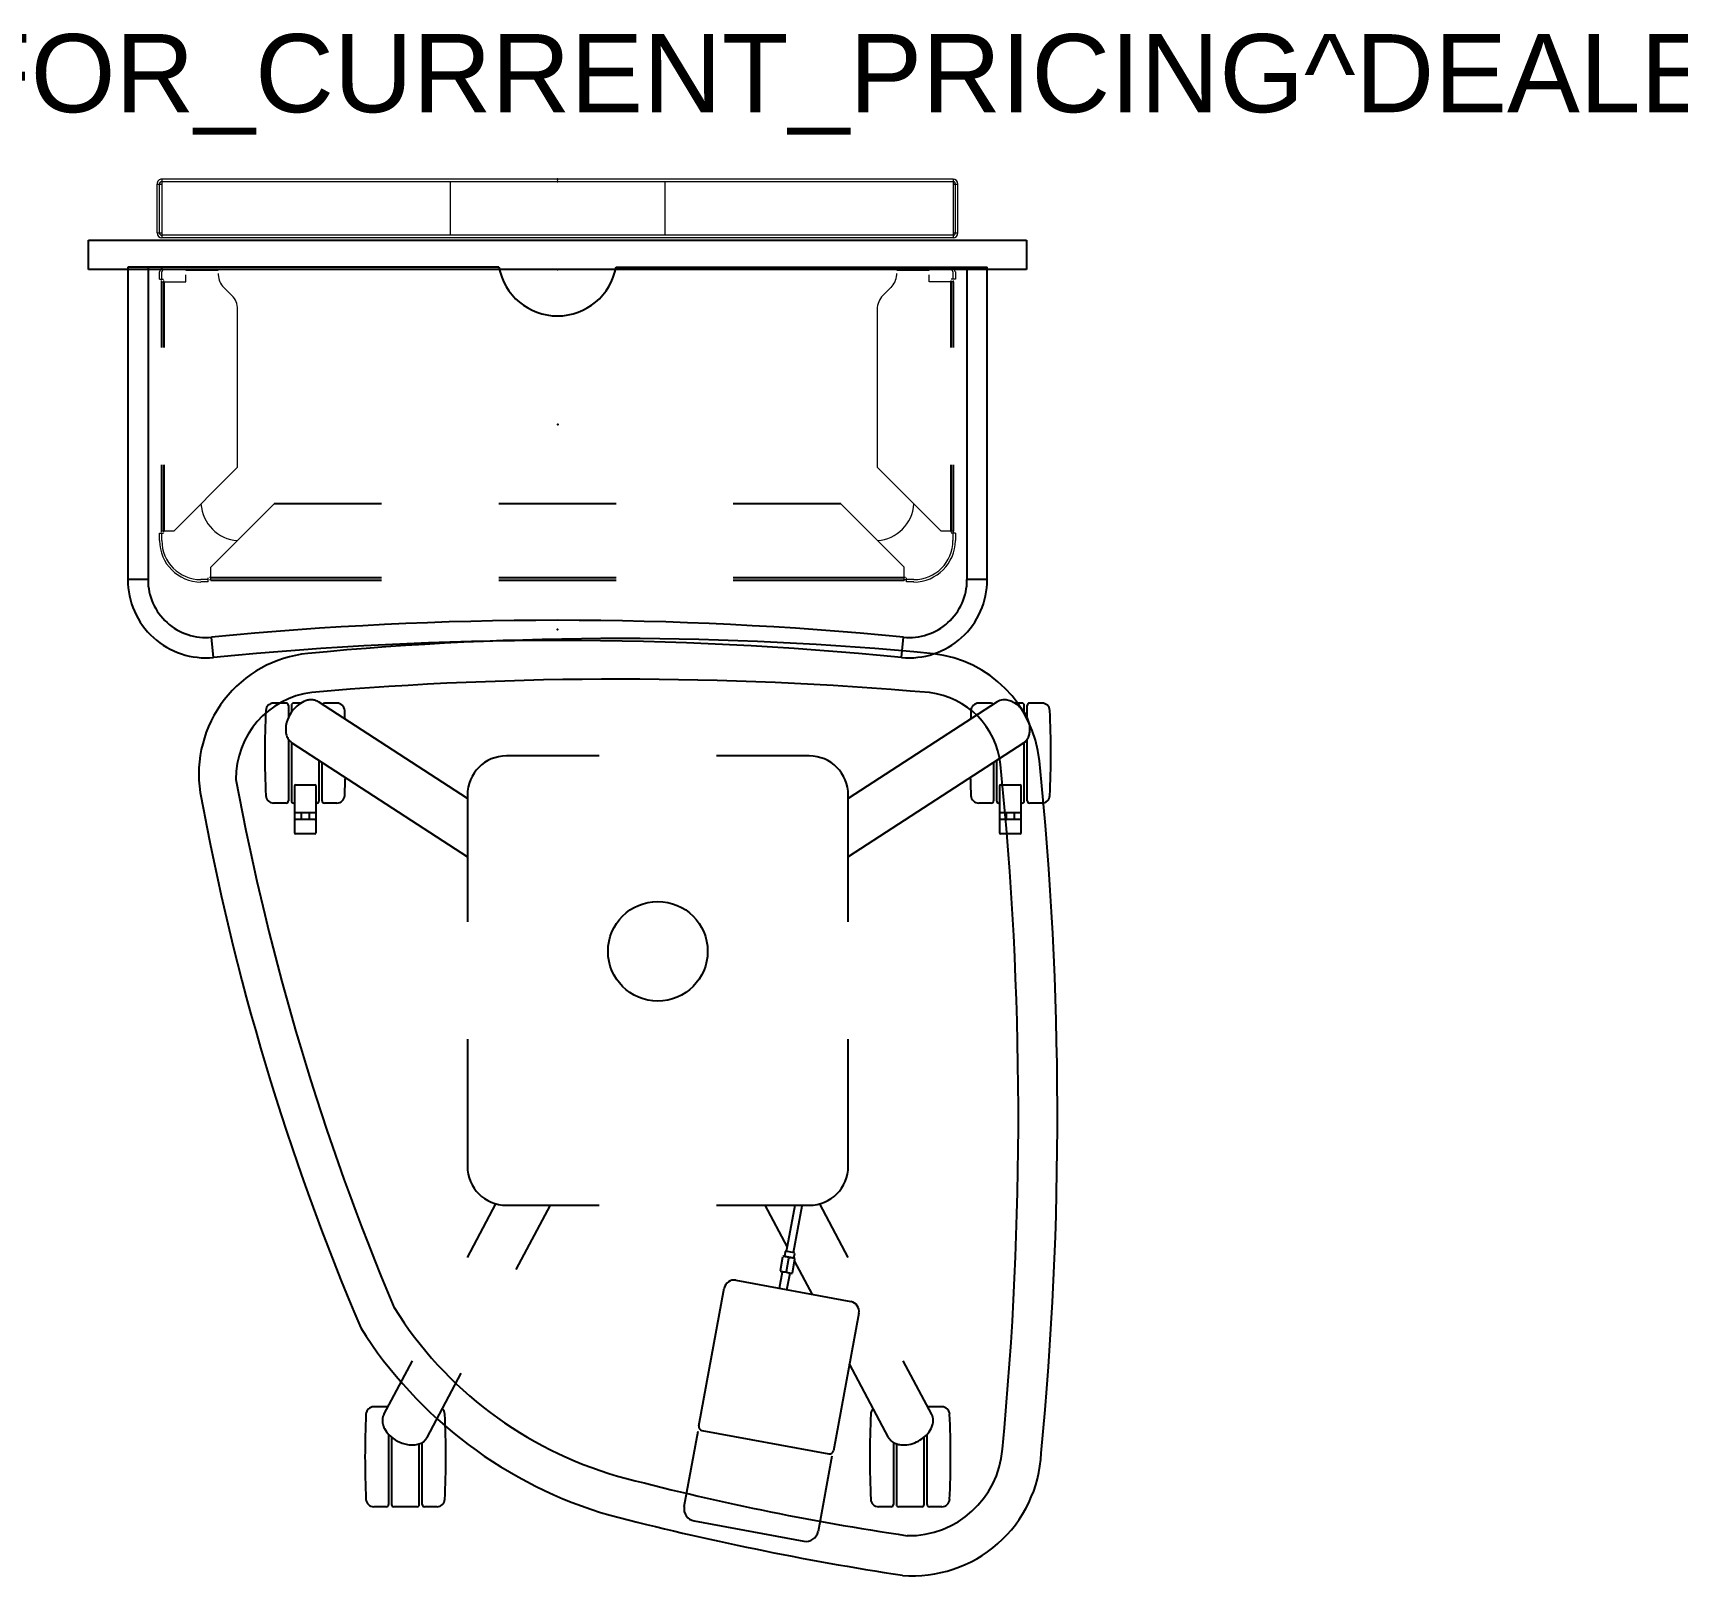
# Model space of a CAD drawing. Header units: inches. Extents: x 0 to 143, y 4 to 153.
# Drawn here: x 58.57 to 100.66, y 108.2 to 147.74 of the extents above; entities that cross this region are included whole.
import ezdxf

# ---------------------------------------------------------------- set-up
doc = ezdxf.new("R2010")
doc.units = ezdxf.units.IN
doc.header["$MEASUREMENT"] = 0
for name, color, linetype in [('A-FURN-P-STORAGE', 6, 'Continuous'), ('A-FURN-P-STORAGE-PROD_NO-T', 6, 'Continuous'), ('A-FURN-P-STRUCTURE', 3, 'Continuous'), ('A-FURN-P-STRUCTURE-PROD_NO-T', 3, 'Continuous'), ('A-FURN-P-TABLE', 2, 'Continuous'), ('A-FURN-P-TABLE-PROD_NO-T', 2, 'Continuous'), ('A-FURN-P-TILE', 3, 'Continuous'), ('A-FURN-P-TILE-PROD_NO-T', 3, 'Continuous'), ('PROP-BONUS-FINISH', 7, 'Continuous'), ('PROP-BONUS-PROD_NO', 7, 'Continuous')]:
    doc.layers.add(name, color=color, linetype=linetype)
doc.styles.get("Standard").update_dxf_attribs({"font": 'arial.ttf'})

# ---------------------------------------------------------------- blocks, each defined once
blk = doc.blocks.new('BBUBBLET')
at = {"layer": 'PROP-BONUS-FINISH'}
blk.add_attdef('FINISH', (3, -5.5), '', height=2, dxfattribs=at)
at = {"layer": 'PROP-BONUS-PROD_NO', "flags": 8}
blk.add_attdef('PROD_NO', (3, -3), '', height=2, dxfattribs=at)
blk = doc.blocks.new('P_CF100-HMLP')
at = {"layer": 'A-FURN-P-TABLE'}
for p, q in [((-7.514, -1.625), (-7.834, -1.625)), ((-7.136, -1.625), (-7.319, -1.625)), ((-2.875, -4.066), (-6.684, -1.593)), ((-6.214, -1.625), (-6.534, -1.625)), ((10.684, -1.593), (6.875, -4.066)), ((10.534, -1.625), (10.214, -1.625)), ((11.319, -1.625), (11.136, -1.625)), ((11.834, -1.625), (11.514, -1.625)), ((-7.454, -1.685), (-7.454, -1.994)), ((-7.379, -1.685), (-7.379, -1.861)), ((11.379, -1.861), (11.379, -1.685)), ((11.454, -1.994), (11.454, -1.685)), ((-7.454, -2.552), (-7.454, -4.124)), ((-7.379, -2.631), (-7.379, -4.124)), ((-7.364, -2.641), (-2.875, -5.556)), ((11.364, -2.641), (6.875, -5.556)), ((11.379, -4.124), (11.379, -2.631)), ((11.454, -4.124), (11.454, -2.552)), ((-6.669, -4.124), (-6.669, -3.093)), ((-6.594, -4.124), (-6.594, -3.141)), ((0.5, -2.977), (-1.875, -2.977)), ((5.875, -2.977), (3.5, -2.977)), ((10.594, -3.141), (10.594, -4.124)), ((10.669, -3.093), (10.669, -4.124)), ((-7.299, -3.749), (-7.299, -4.943)), ((-7.269, -3.719), (-6.779, -3.719)), ((-6.749, -4.943), (-6.749, -3.749)), ((10.749, -3.749), (10.749, -4.943)), ((10.779, -3.719), (11.269, -3.719)), ((11.299, -4.943), (11.299, -3.749)), ((-7.514, -4.184), (-7.834, -4.184)), ((-6.214, -4.184), (-6.534, -4.184)), ((-2.875, -3.977), (-2.875, -7.227)), ((6.875, -7.227), (6.875, -3.977)), ((10.534, -4.184), (10.214, -4.184)), ((11.834, -4.184), (11.514, -4.184)), ((-7.269, -4.425), (-6.779, -4.425)), ((-6.779, -4.605), (-7.269, -4.605)), ((-7.124, -4.605), (-7.124, -4.426)), ((-6.924, -4.426), (-6.924, -4.605)), ((10.779, -4.425), (11.269, -4.425)), ((11.269, -4.605), (10.779, -4.605)), ((10.924, -4.605), (10.924, -4.426)), ((11.124, -4.426), (11.124, -4.605)), ((-6.779, -4.973), (-7.269, -4.973)), ((11.269, -4.973), (10.779, -4.973)), ((-2.875, -10.227), (-2.875, -13.477)), ((6.875, -13.477), (6.875, -10.227)), ((-2.874, -15.812), (-2.144, -14.44)), ((-1.875, -14.477), (0.5, -14.477)), ((-1.624, -16.124), (-0.748, -14.477)), ((3.5, -14.477), (5.875, -14.477)), ((5.317, -15.547), (4.748, -14.477)), ((5.297, -15.656), (5.515, -14.477)), ((5.471, -15.688), (5.693, -14.491)), ((6.874, -15.812), (6.144, -14.44)), ((5.136, -16.147), (5.2, -15.798)), ((5.499, -15.833), (5.219, -15.781)), ((5.262, -15.678), (5.243, -15.786)), ((5.506, -15.694), (5.262, -15.649)), ((5.29, -16.175), (5.355, -15.827)), ((5.445, -16.204), (5.51, -15.855)), ((5.495, -15.721), (5.475, -15.829)), ((5.962, -16.76), (5.502, -15.896)), ((3.999, -16.396), (6.941, -16.941)), ((5.111, -16.602), (5.19, -16.177)), ((5.427, -16.221), (5.147, -16.169)), ((5.305, -16.638), (5.384, -16.213)), ((3.048, -20.124), (3.701, -16.601)), ((7.146, -17.239), (6.493, -20.762)), ((-5.012, -19.833), (-4.282, -18.461)), ((9.012, -19.833), (8.282, -18.461)), ((-3.908, -20.42), (-3.032, -18.773)), ((7.908, -20.42), (6.906, -18.535)), ((-4.95, -19.634), (-5.27, -19.634)), ((9.27, -19.634), (8.95, -19.634)), ((-4.89, -20.341), (-4.89, -22.133)), ((-4.815, -20.412), (-4.815, -22.133)), ((-4.105, -22.133), (-4.105, -20.582)), ((-4.03, -22.133), (-4.03, -20.546)), ((2.675, -22.19), (3.032, -20.262)), ((3.127, -20.238), (6.379, -20.841)), ((8.03, -20.546), (8.03, -22.133)), ((8.105, -20.582), (8.105, -22.133)), ((8.815, -22.133), (8.815, -20.412)), ((8.89, -22.133), (8.89, -20.341)), ((6.458, -20.897), (6.101, -22.825)), ((-4.95, -22.193), (-5.27, -22.193)), ((-4.165, -22.193), (-4.755, -22.193)), ((-3.65, -22.193), (-3.97, -22.193)), ((7.97, -22.193), (7.65, -22.193)), ((8.755, -22.193), (8.165, -22.193)), ((9.27, -22.193), (8.95, -22.193)), ((2.928, -22.555), (5.734, -23.075))]:
    blk.add_line(p, q, dxfattribs=at)
blk.add_circle((2, -7.977), 1.275, dxfattribs=at)
for centre, radius, start, end in [((1.01, -83.507), 83.533, 84.47476, 95.47603), ((-6.646, -3.443), 3.103, 95.8345, 188.6631), ((8.712, -3.415), 3.071, 5.8931, 83.6212), ((1.006, -92.846), 91.833, 85.03439, 94.91219), ((-6.578, -3.551), 2.219, 97.2348, 180.7667), ((-7.834, -1.825), 0.2, 90, 177.3336), ((-7.514, -1.685), 0.06, 359.9998, 90), ((-6.663, -2.351), 0.868, 127.1251, 164.9103), ((-7.319, -1.685), 0.06, 90, 180), ((-6.802, -2.173), 0.642, 109.7307, 126.9209), ((-6.854, -2.031), 0.491, 97.8449, 109.5798), ((-6.868, -1.926), 0.385, 80.6311, 97.9433), ((-6.856, -1.861), 0.319, 57.2887, 80.7507), ((-6.534, -1.685), 0.06, 90, 151.074), ((-6.214, -1.825), 0.2, 2.6664, 90), ((8.712, -3.415), 2.072, 6.0094, 83.2667), ((10.214, -1.825), 0.2, 90, 177.3336), ((10.534, -1.685), 0.06, 28.926, 90), ((10.859, -1.867), 0.326, 95.5505, 122.5257), ((10.867, -1.948), 0.407, 78.9963, 95.6367), ((10.84, -2.079), 0.541, 65.1852, 78.8622), ((10.78, -2.208), 0.683, 51.0156, 65.1623), ((10.66, -2.354), 0.872, 23.0038, 50.8686), ((11.319, -1.685), 0.06, 0, 90), ((11.514, -1.685), 0.06, 90, 180.0002), ((11.834, -1.825), 0.2, 2.6664, 90), ((15.346, -2.904), 23.405, 177.3336, 182.6645), ((-29.394, -2.904), 23.405, 2.1328, 2.6664), ((33.394, -2.904), 23.405, 177.3336, 177.8672), ((10.752, -2.32), 0.774, 8.1876, 23.3791), ((-11.346, -2.904), 23.405, 357.3336, 2.6666), ((-6.984, -2.3), 0.541, 179.1852, 192.8622), ((-6.841, -2.302), 0.683, 165.0156, 179.1623), ((-7.114, -2.329), 0.407, 192.9963, 209.6367), ((11.135, -2.337), 0.385, 326.6311, 343.9433), ((11.033, -2.307), 0.491, 343.8449, 355.5798), ((10.907, -2.297), 0.617, 355.5497, 8.1369), ((-7.185, -2.369), 0.326, 209.5505, 236.5257), ((11.189, -2.374), 0.319, 303.2887, 326.7507), ((-1.875, -3.977), 1, 90, 180), ((5.875, -3.977), 1, 0, 90), ((-77.829, -12.2), 89.057, 354.50837, 5.80134), ((-77.829, -12.2), 90.057, 354.50673, 5.79974), ((55.194, 8.223), 65.071, 190.45152, 202.89972), ((-7.269, -3.749), 0.03, 90, 180), ((-6.779, -3.749), 0.03, 0, 90), ((-29.394, -2.904), 23.405, 357.3336, 358.4709), ((33.394, -2.904), 23.405, 181.5291, 182.6664), ((10.779, -3.749), 0.03, 90, 180), ((11.269, -3.749), 0.03, 0, 90), ((53.411, 7.551), 64.156, 190.29067, 203.09218), ((-7.834, -3.984), 0.2, 182.6664, 270), ((-7.514, -4.124), 0.06, 270, 0), ((-7.319, -4.124), 0.06, 180, 270), ((-6.729, -4.124), 0.06, 270, 0), ((-6.534, -4.124), 0.06, 180, 270), ((-6.214, -3.984), 0.2, 270, 357.3336), ((10.214, -3.984), 0.2, 182.6664, 270), ((10.534, -4.124), 0.06, 270, 0), ((10.729, -4.124), 0.06, 180, 270), ((11.319, -4.124), 0.06, 270, 0), ((11.514, -4.124), 0.06, 180, 270), ((11.834, -3.984), 0.2, 270, 357.3336), ((-7.269, -4.395), 0.03, 180, 270), ((-7.278, -4.629), 0.0208, 134.8064, 178.7997), ((-7.272, -4.634), 0.0283, 113.6749, 135.2027), ((-7.269, -4.641), 0.0362, 89.7712, 113.733), ((-7.148, -4.426), 0.0236, 0.064, 2.1396), ((-7.152, -4.426), 0.0282, 2.0935, 3.1412), ((-6.899, -4.426), 0.0247, 176.759, 179.9748), ((-6.779, -4.395), 0.03, 270, 0), ((-6.779, -4.641), 0.0362, 66.2755, 90.2287), ((-6.776, -4.634), 0.0283, 44.8135, 66.3329), ((-6.77, -4.629), 0.0208, 1.2011, 45.2107), ((10.779, -4.395), 0.03, 180, 270), ((10.77, -4.629), 0.0208, 134.8064, 178.7997), ((10.776, -4.634), 0.0283, 113.6749, 135.2027), ((10.779, -4.641), 0.0362, 89.7712, 113.733), ((10.9, -4.426), 0.0236, 0.064, 2.1396), ((10.896, -4.426), 0.0282, 2.0935, 3.1412), ((11.149, -4.426), 0.0247, 176.759, 179.9748), ((11.269, -4.395), 0.03, 270, 0), ((11.269, -4.641), 0.0362, 66.2755, 90.2287), ((11.272, -4.634), 0.0283, 44.8135, 66.3329), ((11.278, -4.629), 0.0208, 1.2011, 45.2107), ((-7.269, -4.943), 0.03, 180, 270), ((-6.779, -4.943), 0.03, 270, 0), ((10.779, -4.943), 0.03, 180, 270), ((11.269, -4.943), 0.03, 270, 0), ((-1.875, -13.477), 1, 180, 270), ((5.875, -13.477), 1, 270, 0), ((10.611, -15.403), 5.002, 169.3382, 169.5), ((5.229, -15.855), 0.0642, 102.4789, 116.4297), ((5.21, -15.83), 0.0492, 79.5, 97.2557), ((5.236, -15.888), 0.098, 92.0181, 102.373), ((5.238, -15.95), 0.16, 83.5296, 91.9376), ((5.225, -16.072), 0.282, 80.6619, 83.7861), ((5.213, -15.669), 0.05, 349.5, 4.5), ((5.188, -16.3), 0.513, 78.9753, 80.6179), ((5.226, -16.107), 0.317, 76.3801, 79.1296), ((5.254, -15.994), 0.2, 72.0183, 76.4933), ((5.27, -15.943), 0.147, 67.9433, 71.9978), ((5.287, -15.902), 0.102, 58.265, 68.2513), ((5.307, -15.871), 0.0658, 42.6979, 58.4613), ((5.384, -15.884), 0.0642, 102.4789, 116.4297), ((5.391, -15.917), 0.098, 92.0181, 102.373), ((5.393, -15.979), 0.16, 83.5296, 91.9376), ((5.38, -16.101), 0.282, 80.6619, 83.7861), ((5.342, -16.328), 0.513, 78.9753, 80.6179), ((5.381, -16.136), 0.317, 76.3801, 79.1296), ((5.409, -16.023), 0.2, 72.0183, 76.4933), ((5.425, -15.972), 0.147, 67.9433, 71.9978), ((5.442, -15.931), 0.102, 58.265, 68.2513), ((5.544, -15.73), 0.05, 154.5, 169.5), ((5.462, -15.9), 0.0658, 42.6979, 58.4613), ((5.49, -15.882), 0.0492, 61.7443, 79.5), ((3.953, -16.647), 0.256, 79.5, 169.5), ((5.156, -16.12), 0.0492, 241.7444, 259.5), ((5.184, -16.102), 0.0658, 222.6979, 238.4613), ((5.203, -16.071), 0.102, 238.2651, 248.2513), ((5.221, -16.03), 0.147, 247.9433, 251.9978), ((5.237, -15.979), 0.2, 252.0183, 256.4933), ((5.265, -15.866), 0.317, 256.3801, 259.1296), ((5.303, -15.674), 0.513, 258.9753, 260.6179), ((5.265, -15.901), 0.282, 260.6619, 263.7861), ((5.253, -16.023), 0.16, 263.5296, 271.9376), ((5.255, -16.085), 0.098, 272.0182, 282.373), ((5.262, -16.118), 0.0642, 282.4789, 296.4297), ((5.339, -16.131), 0.0658, 222.6979, 238.4613), ((5.358, -16.1), 0.102, 238.2651, 248.2513), ((5.376, -16.058), 0.147, 247.9433, 251.9978), ((5.392, -16.008), 0.2, 252.0183, 256.4933), ((5.42, -15.895), 0.317, 256.3801, 259.1296), ((5.458, -15.702), 0.513, 258.9753, 260.6179), ((5.42, -15.93), 0.282, 260.6619, 263.7861), ((5.408, -16.052), 0.16, 263.5296, 271.9376), ((5.41, -16.113), 0.098, 272.0182, 282.373), ((5.436, -16.172), 0.0492, 259.5, 277.2557), ((5.417, -16.146), 0.0642, 282.4789, 296.4297), ((3.73, -11.796), 9.999, 212.0137, 253.952), ((6.895, -17.193), 0.256, 349.5, 79.5), ((3.902, -11.613), 11.241, 212.2507, 253.8735), ((-5.27, -19.834), 0.2, 90, 177.3336), ((-4.95, -19.694), 0.06, 51.9185, 90), ((-3.65, -19.834), 0.2, 2.6664, 48.3926), ((7.65, -19.834), 0.2, 131.6074, 177.3336), ((8.95, -19.694), 0.06, 90, 128.0816), ((9.27, -19.834), 0.2, 2.6664, 90), ((17.91, -20.914), 23.405, 177.3336, 182.6645), ((-4.664, -19.987), 0.385, 175.6311, 192.9433), ((-4.729, -19.982), 0.319, 152.2887, 175.7507), ((-4.551, -19.962), 0.501, 192.9006, 207.4151), ((-4.403, -19.886), 0.667, 207.3427, 224.1275), ((-26.83, -20.914), 23.405, 357.3336, 2.6666), ((3.145, -20.141), 0.0984, 169.5, 259.5), ((30.83, -20.914), 23.405, 177.3336, 182.6645), ((8.396, -19.881), 0.675, 315.9708, 332.5591), ((8.532, -19.954), 0.521, 332.7861, 344.0411), ((8.723, -19.984), 0.326, 0.5505, 27.5257), ((8.642, -19.985), 0.407, 343.9963, 0.6367), ((-13.91, -20.914), 23.405, 357.3336, 2.6666), ((-4.257, -19.744), 0.87, 224.1218, 259.8782), ((-4.291, -19.928), 0.683, 260.0156, 274.1623), ((-4.281, -20.07), 0.541, 274.1852, 287.8622), ((-4.214, -20.248), 0.352, 286.3908, 328.9033), ((-4.174, -20.278), 0.301, 329.9533, 331.995), ((8.189, -20.269), 0.319, 208.2887, 231.7507), ((8.23, -20.218), 0.385, 231.6311, 248.9433), ((8.269, -20.119), 0.491, 248.8449, 260.5798), ((8.29, -19.994), 0.617, 260.5497, 273.1369), ((8.281, -19.838), 0.774, 273.1876, 288.3791), ((8.255, -19.743), 0.872, 288.0038, 315.8686), ((6.397, -20.744), 0.0984, 259.5, 349.5), ((8.524, -20.664), 3.294, 265.4301, 357.2723), ((8.421, -20.526), 2.406, 269.0837, 355.3169), ((18.247, 43.762), 67.42, 255.14795, 261.58616), ((-5.27, -21.993), 0.2, 182.6664, 270), ((-4.95, -22.133), 0.06, 270, 0), ((-4.755, -22.133), 0.06, 180, 270), ((-4.165, -22.133), 0.06, 270, 0), ((-3.97, -22.133), 0.06, 180, 270), ((-3.65, -21.993), 0.2, 270, 357.3336), ((2.984, -22.246), 0.314, 169.7144, 259.7347), ((7.65, -21.993), 0.2, 182.6664, 270), ((7.97, -22.133), 0.06, 270, 0), ((8.165, -22.133), 0.06, 180, 270), ((8.755, -22.133), 0.06, 270, 0), ((8.95, -22.133), 0.06, 180, 270), ((9.27, -21.993), 0.2, 270, 357.3336), ((19.786, 51.218), 76.043, 255.52615, 261.2837), ((5.793, -22.766), 0.314, 259.2942, 349.2567)]:
    blk.add_arc(centre, radius, start, end, dxfattribs=at)
blk.add_point((0, 0), dxfattribs=at)
at = {"layer": 'A-FURN-P-TABLE-PROD_NO-T', "flags": 1}
for tag in ['CAPPN', 'CAPMG', 'CAPMC', 'CAPQT', 'CAPDH', 'CAPGC']:
    blk.add_attdef(tag, (0, 0), '', height=0.001, dxfattribs=at)
at = {"layer": 'A-FURN-P-TABLE-PROD_NO-T'}
blk.add_attdef('CAPTG', (-10, -10), '', height=2.5, dxfattribs=at)
blk = doc.blocks.new('P_CF200-66')
at = {"layer": 'A-FURN-P-STRUCTURE', "color": 7, "linetype": 'Continuous', "lineweight": 0}
for p, q in [((10.125, 0), (-10.125, 0)), ((-10.125, 0), (-10.125, -1.5)), ((10.125, 0), (10.125, -1.5)), ((-10.25, -0.125), (-10.125, -0.125)), ((-10.25, -1.375), (-10.25, -0.125)), ((-10.1875, -1.375), (-10.1875, -0.125)), ((-10.125, -0.0625), (10.125, -0.0625)), ((-2.75, -0.0625), (-2.75, -1.4375)), ((2.75, -0.0625), (2.75, -1.4375)), ((10.125, -0.125), (10.25, -0.125)), ((10.1875, -1.375), (10.1875, -0.125)), ((10.25, -1.375), (10.25, -0.125)), ((-10.25, -1.375), (-10.125, -1.375)), ((10.125, -1.4375), (-10.125, -1.4375)), ((10.125, -1.5), (-10.125, -1.5)), ((10.125, -1.375), (10.25, -1.375))]:
    blk.add_line(p, q, dxfattribs=at)
for centre, radius, start, end in [((-10.125, -0.125), 0.125, 90, 180.00001), ((-10.125, -0.125), 0.0625, 90, 180.00001), ((10.125, -0.125), 0.0625, 0, 90), ((10.125, -0.125), 0.125, 0, 89.67726), ((-10.125, -1.375), 0.125, 180.00001, 270), ((-10.125, -1.375), 0.0625, 180.00001, 270), ((10.125, -1.375), 0.0625, 270, 0), ((10.125, -1.375), 0.125, 270, 0)]:
    blk.add_arc(centre, radius, start, end, dxfattribs=at)
at = {"layer": 'A-FURN-P-STRUCTURE'}
blk.add_point((0, 0), dxfattribs=at)
at = {"layer": 'A-FURN-P-STRUCTURE-PROD_NO-T', "flags": 1}
for tag in ['CAPPN', 'CAPMG', 'CAPMC', 'CAPQT', 'CAPDH', 'CAPGC']:
    blk.add_attdef(tag, (0, 0), '', height=0.001, dxfattribs=at)
at = {"layer": 'A-FURN-P-STRUCTURE-PROD_NO-T'}
blk.add_attdef('CAPTG', (-8.25, -5.5), '', height=2.5, dxfattribs=at)
blk = doc.blocks.new('P_CF210-66')
at = {"layer": 'A-FURN-P-TILE'}
for p, q in [((-12, -1.5), (12, -1.5)), ((-12, -2.25), (-12, -1.5)), ((12, -1.5), (12, -2.25)), ((12, -2.25), (-12, -2.25))]:
    blk.add_line(p, q, dxfattribs=at)
for p in [(0, 0), (0, -2.25)]:
    blk.add_point(p, dxfattribs=at)
at = {"layer": 'A-FURN-P-TILE-PROD_NO-T', "flags": 1}
for tag in ['CAPPN', 'CAPMG', 'CAPMC', 'CAPQT', 'CAPDH', 'CAPGC']:
    blk.add_attdef(tag, (0, 0), '', height=0.001, dxfattribs=at)
at = {"layer": 'A-FURN-P-TILE-PROD_NO-T'}
blk.add_attdef('CAPTG', (-10, -5.875), '', height=2.5, dxfattribs=at)
blk = doc.blocks.new('P_CF300-')
at = {"layer": 'A-FURN-P-STRUCTURE', "color": 7, "linetype": 'Continuous', "lineweight": 0}
for p, q in [((-10.186, -2.562), (-10.186, -2.375)), ((-10.127, -2.562), (-10.127, -2.375)), ((-10.055, -2.25), (-7.877, -2.25)), ((-10.055, -2.312), (-7.877, -2.312)), ((-9.513, -2.325), (-8.686, -2.325)), ((-9.513, -2.625), (-9.513, -2.45)), ((10.051, -2.25), (7.877, -2.25)), ((7.877, -2.312), (10.051, -2.312)), ((8.683, -2.325), (9.509, -2.325)), ((9.509, -2.625), (9.509, -2.45)), ((10.123, -2.375), (10.123, -2.562)), ((10.183, -2.375), (10.183, -2.562)), ((-10.186, -2.562), (-10.082, -2.562)), ((-10.138, -2.625), (-9.513, -2.625)), ((-8.332, -2.979), (-8.54, -2.771)), ((8.536, -2.771), (8.329, -2.979)), ((10.134, -2.625), (9.509, -2.625)), ((10.183, -2.562), (10.078, -2.562)), ((-8.186, -7.375), (-8.186, -3.332)), ((8.183, -3.332), (8.183, -7.375)), ((-9.811, -9), (-8.186, -7.375)), ((8.183, -7.375), (9.808, -9)), ((-7.252, -8.309), (-8.877, -9.934)), ((8.873, -9.934), (7.248, -8.309)), ((-10.186, -9.25), (-10.186, -9.062)), ((-10.186, -9.062), (-10.082, -9.062)), ((-10.138, -9), (-9.811, -9)), ((-10.127, -9.25), (-10.127, -9.062)), ((9.808, -9), (10.134, -9)), ((10.183, -9.062), (10.078, -9.062)), ((10.123, -9.062), (10.123, -9.25)), ((10.183, -9.062), (10.183, -9.25)), ((-8.877, -10.261), (-8.877, -9.934)), ((8.873, -10.261), (8.873, -9.934)), ((-8.939, -10.25), (-9.127, -10.25)), ((-8.939, -10.309), (-9.127, -10.309)), ((-8.939, -10.309), (-8.939, -10.205)), ((8.936, -10.309), (8.936, -10.205)), ((9.123, -10.25), (8.936, -10.25)), ((9.123, -10.309), (8.936, -10.309))]:
    blk.add_line(p, q, dxfattribs=at)
at = {"layer": 'A-FURN-P-STRUCTURE'}
for p, q in [((-10.138, -2.625), (-10.138, -4.312)), ((-10.075, -2.625), (-10.075, -4.312)), ((10.072, -4.312), (10.072, -2.625)), ((10.134, -4.312), (10.134, -2.625)), ((-10.138, -7.312), (-10.138, -9)), ((-10.075, -7.312), (-10.075, -9)), ((10.072, -9), (10.072, -7.312)), ((10.134, -9), (10.134, -7.312)), ((-4.502, -8.309), (-7.252, -8.309)), ((1.498, -8.309), (-1.502, -8.309)), ((7.248, -8.309), (4.498, -8.309)), ((-8.877, -10.198), (-4.502, -10.198)), ((-8.877, -10.261), (-4.502, -10.261)), ((-1.502, -10.198), (1.498, -10.198)), ((-1.502, -10.261), (1.498, -10.261)), ((4.498, -10.198), (8.873, -10.198)), ((4.498, -10.261), (8.873, -10.261))]:
    blk.add_line(p, q, dxfattribs=at)
at = {"layer": 'A-FURN-P-STRUCTURE', "color": 7, "linetype": 'Continuous', "lineweight": 0}
for centre, radius, start, end in [((-10.053, -2.383), 0.133, 90.5942, 176.6396), ((-10.059, -2.384), 0.0682, 168.7566, 172.6715), ((-10.055, -2.385), 0.0726, 89.9966, 168.2883), ((-9.055, -2.385), 0.0727, 90.0191, 124.0975), ((-8.186, -2.418), 0.5, 180, 183.6817), ((-8.186, -2.418), 0.5, 183.6817, 225), ((8.183, -2.418), 0.5, 315, 356.3183), ((8.183, -2.418), 0.5, 356.3182, 0.0001), ((9.051, -2.386), 0.0736, 56.1204, 89.9847), ((10.049, -2.383), 0.133, 3.6214, 89.4452), ((10.051, -2.386), 0.0735, 14.6712, 90.0313), ((10.055, -2.384), 0.0689, 7.7414, 14.2271), ((-10.112, -2.632), 0.0268, 159.9957, 163.3777), ((-10.135, -2.625), 0.0026, 163.0927, 171.6328), ((-10.137, -2.625), 0.000139, 160.5869, 211.3567), ((-10.138, -2.625), 0.0000332, 229.3308, 265.5175), ((-10.353, -2.544), 0.23, 339.8516, 340.947), ((-10.214, -2.592), 0.0826, 341.0459, 350.8256), ((-10.204, -2.594), 0.0724, 350.7987, 359.8979), ((-10.374, -2.567), 0.304, 349.6225, 350.2345), ((-9.978, -2.64), 0.0982, 169.493, 170.7338), ((-10.066, -2.626), 0.00901, 170.6724, 174.3342), ((-10.075, -2.625), 0.000493, 169.3012, 190.8494), ((-10.075, -2.625), 0.0000475, 212.0662, 232.6282), ((-10.222, -2.593), 0.15, 350.1994, 359.8499), ((10.219, -2.593), 0.15, 180.1501, 189.8006), ((10.37, -2.567), 0.304, 189.7655, 190.3775), ((9.975, -2.64), 0.0982, 9.2662, 10.507), ((10.063, -2.626), 0.00901, 5.6658, 9.3276), ((10.071, -2.625), 0.000493, 349.1506, 10.6988), ((10.072, -2.625), 0.0000475, 307.3718, 327.9338), ((10.2, -2.594), 0.0724, 180.1021, 189.2013), ((10.21, -2.592), 0.0826, 189.1744, 198.9541), ((10.35, -2.544), 0.23, 199.053, 200.1484), ((10.108, -2.632), 0.0268, 16.6223, 20.0043), ((10.132, -2.625), 0.0026, 8.3672, 16.9073), ((10.134, -2.625), 0.000139, 328.6433, 19.4131), ((10.134, -2.625), 0.0000332, 274.4825, 310.6692), ((-8.686, -3.332), 0.5, 0, 45), ((8.683, -3.332), 0.5, 135, 180), ((-8.127, -8.25), 1, 183.6261, 266.3739), ((8.124, -8.25), 1, 273.6261, 356.3739), ((-9.12, -9.243), 1.067, 180.3887, 269.6113), ((-10.135, -9), 0.0026, 188.3672, 196.9073), ((-10.137, -9), 0.000139, 148.6433, 199.4131), ((-10.138, -9), 0.0000332, 94.4826, 130.6692), ((-10.112, -8.993), 0.0268, 196.6223, 200.0043), ((-10.353, -9.081), 0.23, 19.053, 20.1484), ((-10.214, -9.033), 0.0826, 9.1744, 18.9541), ((-10.204, -9.031), 0.0724, 0.1021, 9.2013), ((-9.127, -9.25), 1, 180.0003, 269.9998), ((-10.066, -8.999), 0.00901, 185.6658, 189.3276), ((-10.075, -9), 0.000493, 169.1506, 190.6989), ((-10.075, -9), 0.0000475, 127.3718, 147.9338), ((-9.978, -8.985), 0.0982, 189.2662, 190.507), ((-10.374, -9.058), 0.304, 9.7655, 10.3775), ((-10.222, -9.032), 0.15, 0.1501, 9.8006), ((9.123, -9.25), 1, 270.0002, 359.9997), ((9.116, -9.243), 1.067, 270.3887, 359.6113), ((10.219, -9.032), 0.15, 170.1994, 179.8499), ((9.975, -8.985), 0.0982, 349.493, 350.7338), ((10.37, -9.058), 0.304, 169.6225, 170.2345), ((10.063, -8.999), 0.00901, 350.6724, 354.3342), ((10.071, -9), 0.000493, 349.3011, 10.8494), ((10.072, -9), 0.0000475, 32.0662, 52.6282), ((10.2, -9.031), 0.0724, 170.7987, 179.8979), ((10.21, -9.033), 0.0826, 161.0459, 170.8256), ((10.35, -9.081), 0.23, 159.8516, 160.947), ((10.132, -9), 0.0026, 343.0927, 351.6328), ((10.134, -9), 0.000139, 340.5869, 31.3567), ((10.134, -9), 0.0000332, 49.3308, 85.5174), ((10.108, -8.993), 0.0268, 339.9957, 343.3777), ((-8.908, -10.345), 0.15, 80.1994, 89.8499), ((-8.908, -10.327), 0.0724, 80.7987, 89.8979), ((-8.91, -10.337), 0.0826, 71.0459, 80.8256), ((-8.934, -10.497), 0.304, 79.6225, 80.2345), ((-8.958, -10.476), 0.23, 69.8516, 70.947), ((-8.862, -10.101), 0.0982, 259.493, 260.7338), ((-8.87, -10.235), 0.0268, 249.9957, 253.3777), ((-8.876, -10.189), 0.00901, 260.6724, 264.3342), ((-8.877, -10.198), 0.000493, 259.3011, 280.8494), ((-8.877, -10.198), 0.0000475, 302.0662, 322.6282), ((-8.876, -10.258), 0.0026, 253.0927, 261.6328), ((-8.877, -10.261), 0.000139, 250.5869, 301.3567), ((-8.877, -10.261), 0.0000332, 319.3308, 355.5174), ((8.873, -10.189), 0.00901, 275.6658, 279.3276), ((8.873, -10.198), 0.000493, 259.1506, 280.6988), ((8.873, -10.198), 0.0000475, 217.3718, 237.9338), ((8.873, -10.258), 0.0026, 278.3672, 286.9073), ((8.873, -10.261), 0.000139, 238.6433, 289.4131), ((8.873, -10.261), 0.0000332, 184.4826, 220.6692), ((8.858, -10.101), 0.0982, 279.2662, 280.507), ((8.866, -10.235), 0.0268, 286.6223, 290.0043), ((8.955, -10.476), 0.23, 109.053, 110.1484), ((8.931, -10.497), 0.304, 99.7655, 100.3775), ((8.905, -10.345), 0.15, 90.1501, 99.8006), ((8.906, -10.337), 0.0826, 99.1744, 108.9541), ((8.905, -10.327), 0.0724, 90.1021, 99.2013)]:
    blk.add_arc(centre, radius, start, end, dxfattribs=at)
at = {"layer": 'A-FURN-P-STRUCTURE'}
for p in [(0, 0), (0.009, -6.281)]:
    blk.add_point(p, dxfattribs=at)
at = {"layer": 'A-FURN-P-STRUCTURE-PROD_NO-T', "flags": 1}
for tag in ['CAPPN', 'CAPMG', 'CAPMC', 'CAPQT', 'CAPDH', 'CAPGC']:
    blk.add_attdef(tag, (0, 0), '', height=0.001, dxfattribs=at)
at = {"layer": 'A-FURN-P-STRUCTURE-PROD_NO-T'}
blk.add_attdef('CAPTG', (2, -6.25), '', height=2.5, dxfattribs=at)
blk = doc.blocks.new('P_CF310-P')
at = {"layer": 'A-FURN-P-STORAGE'}
for p, q in [((-11, -2.25), (-11, -10.25)), ((-1.5, -2.25), (-11, -2.25)), ((-10.481, -2.25), (-10.481, -10.25)), ((1.5, -2.25), (11, -2.25)), ((10.481, -2.25), (10.481, -10.25)), ((11, -10.25), (11, -2.25)), ((-10.481, -10.25), (-11, -10.25)), ((11, -10.25), (10.481, -10.25)), ((-8.804, -12.24), (-8.855, -11.724)), ((8.804, -12.24), (8.855, -11.724))]:
    blk.add_line(p, q, dxfattribs=at)
for centre, radius, start, end in [((0, -1.975), 1.525, 190.3889, 349.6112), ((-9, -10.25), 2, 180, 275.614), ((-9, -10.25), 1.481, 180, 275.614), ((9, -10.25), 2, 264.386, 0), ((9, -10.25), 1.481, 264.386, 0), ((0, -101.809), 90.519, 84.386, 95.614), ((0, -101.809), 90, 84.386, 95.614)]:
    blk.add_arc(centre, radius, start, end, dxfattribs=at)
for p in [(0, 0), (0, -11.523)]:
    blk.add_point(p, dxfattribs=at)
at = {"layer": 'A-FURN-P-STORAGE-PROD_NO-T', "flags": 1}
for tag in ['CAPPN', 'CAPMG', 'CAPMC', 'CAPQT', 'CAPDH', 'CAPGC']:
    blk.add_attdef(tag, (0, 0), '', height=0.001, dxfattribs=at)
at = {"layer": 'A-FURN-P-STORAGE-PROD_NO-T'}
blk.add_attdef('CAPTG', (-4, -6.25), '', height=2.5, dxfattribs=at)

msp = doc.modelspace()

# ---------------------------------------------------------------- block references
ref = msp.add_blockref('BBUBBLET', (1.732, 151.213))
ref.add_attrib('FINISH', 'BUDGET_PURPOSES_ONLY^ UPDATE_FOR_CURRENT_PRICING^ DEALER_SPECIFICATION_REQUIRED', (4.732, 145.713), dxfattribs={"layer": 'PROP-BONUS-FINISH', "height": 2})
for name, p in [('P_CF210-66', (72, 143.937)), ('P_CF310-P', (72, 144)), ('P_CF200-66', (72, 144)), ('P_CF300-', (72, 144)), ('P_CF100-HMLP', (72.568, 132.216))]:
    msp.add_blockref(name, p)

doc.saveas('drawing.dxf')
